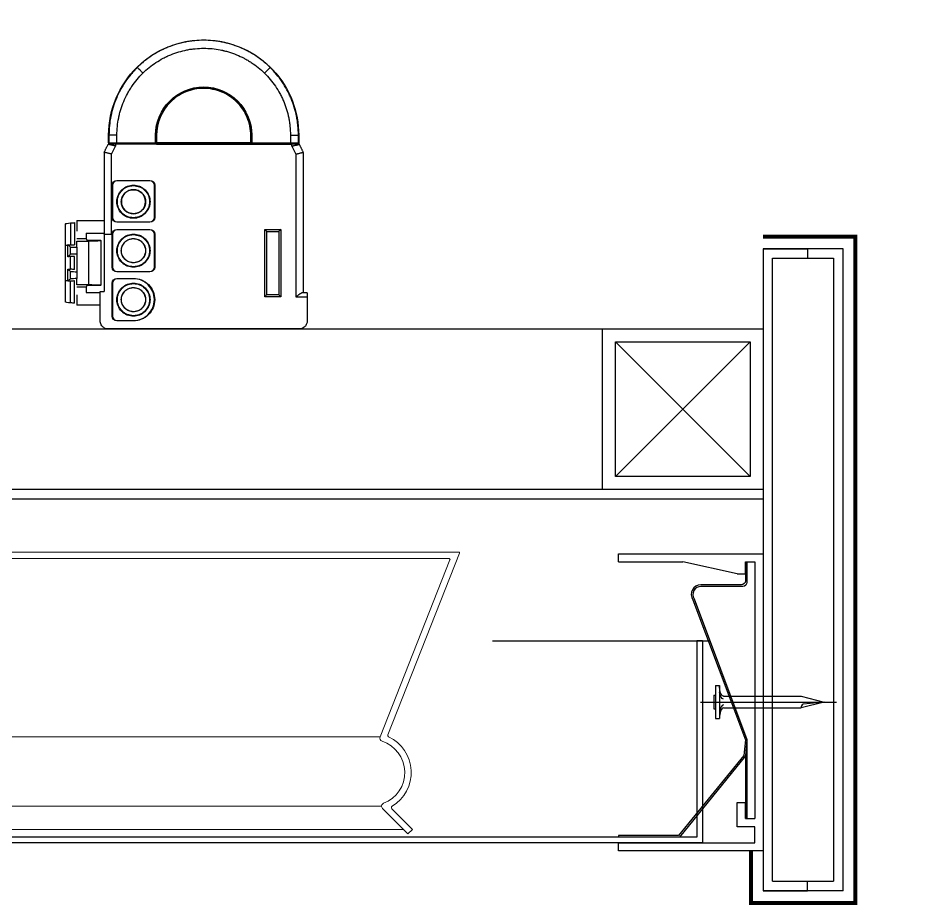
# Model space of a CAD drawing. Header units: millimetres. Extents: x -223175 to 287756, y -120611 to 352956.
# Drawn here: x 258755.8 to 258868.3, y 86195.9 to 86306.4 of the extents above; entities that cross this region are included whole.
import ezdxf

# ---------------------------------------------------------------- set-up
doc = ezdxf.new("R2010")
doc.units = ezdxf.units.MM
doc.header["$LTSCALE"] = 50
for name, pattern in [('CEN', [62, 60, -1, 0, -1]), ('DASHED2', [0.375, 0.25, -0.125]), ('HIDDEN', [2, 1, -1])]:
    doc.linetypes.add(name, pattern=pattern)
for name, color, linetype in [('CEIL', 30, 'Continuous'), ('CEN', 1, 'CEN'), ('DETAIL', 7, 'Continuous'), ('DIM', 7, 'Continuous'), ('I-DIM', 255, 'Continuous'), ('LITE_SYMBOL', 244, 'Continuous'), ('SCREW', 8, 'Continuous'), ('몰딩', 1, 'Continuous')]:
    doc.layers.add(name, color=color, linetype=linetype)

# ---------------------------------------------------------------- blocks, each defined once
blk = doc.blocks.new('Screw3')
at = {"layer": 'CEN'}
blk.add_line((615.34, 187.5), (615.34, 153.6), dxfattribs=at)
at = {"layer": 'SCREW'}
for p, q in [((611.23, 183.69), (611.23, 182.72)), ((611.23, 183.69), (619.45, 183.69)), ((611.23, 182.72), (619.45, 182.72)), ((613.65, 184.17), (613.65, 183.69)), ((613.65, 184.17), (617.04, 184.17)), ((616.23, 183.69), (619.45, 183.69)), ((616.23, 182.72), (619.45, 182.72)), ((617.04, 184.17), (617.04, 183.69)), ((619.45, 183.69), (619.45, 182.72)), ((619.45, 183.69), (619.45, 182.72))]:
    blk.add_line(p, q, dxfattribs=at)
at = {"layer": 'SCREW', "color": 5}
for p, q in [((613.89, 181.76), (613.89, 162.41)), ((616.79, 181.76), (616.79, 162.41)), ((613.89, 162.41), (615.34, 156.61)), ((615.34, 156.61), (616.79, 162.41))]:
    blk.add_line(p, q, dxfattribs=at)
blk.add_lwpolyline([(615.34, 156.61), (615.86, 161.89, -0.255479), (616.79, 162.41, -0.15073)], format="xyb", dxfattribs=at)
for centre, major_axis, ratio, start_param, end_param in [((611.29, 181.75), (-2.6, 0.01), 0.375814, 3.166741, 4.737538), ((612.23, 181.76), (-2.42, 0.09), 0.428989, 3.232453, 4.416556)]:
    blk.add_ellipse(centre, major_axis=major_axis, ratio=ratio, start_param=start_param, end_param=end_param, dxfattribs=at)
at = {"layer": 'SCREW', "color": 5, "extrusion": (0, 0, -1)}
for centre, major_axis, ratio, start_param, end_param in [((618.46, 181.76), (2.42, 0.09), 0.428989, 3.232453, 4.416556), ((619.39, 181.75), (2.6, 0.01), 0.375814, 3.166741, 4.737538)]:
    blk.add_ellipse(centre, major_axis=major_axis, ratio=ratio, start_param=start_param, end_param=end_param, dxfattribs=at)
blk = doc.blocks.new('20x20')
at = {"layer": 'DETAIL', "color": 1}
for p, q in [((8.4, 8.4), (-8.4, -8.4)), ((-8.4, 8.4), (8.4, -8.4))]:
    blk.add_line(p, q, dxfattribs=at)
at = {"layer": 'DETAIL', "color": 4}
blk.add_lwpolyline([(10, -10), (-10, -10), (-10, 10), (10, 10)], close=True, dxfattribs=at)
at = {"layer": 'DETAIL', "color": 5}
blk.add_lwpolyline([(8.4, -8.4), (-8.4, -8.4), (-8.4, 8.4), (8.4, 8.4)], close=True, dxfattribs=at)
blk = doc.blocks.new('FL-12E')
for p, q in [((-8.3, 32.61), (-8.27, 32.58)), ((-7.57, 31.87), (-8.27, 32.58)), ((-11.84, 24.16), (-11.84, 23.19)), ((-11.8, 23.17), (-11.8, 24.16)), ((-10.81, 24.16), (-10.81, 23.19)), ((-5.99, 24.16), (-5.97, 24.16)), ((-5.99, 24.16), (-5.99, 23.19)), ((-5.97, 24.16), (-5.97, 23.17)), ((-5.9, 23), (-5.9, 24.1)), ((-5.87, 23), (-5.87, 24.1)), ((5.87, 24.1), (5.87, 23)), ((5.9, 24.1), (5.9, 23)), ((5.97, 23.17), (5.97, 24.16)), ((5.99, 23.19), (5.99, 24.16)), ((10.81, 24.16), (11.8, 24.16)), ((10.81, 23.19), (10.81, 24.16)), ((11.84, 24.16), (11.8, 24.16)), ((11.8, 24.16), (11.8, 23.17)), ((11.84, 23.19), (11.84, 24.16)), ((-11.9, 23), (-11.9, 23)), ((-11.81, 23.16), (-11.84, 23.19)), ((-11.84, 23.19), (-11.84, 23)), ((-11.8, 23.17), (-11.81, 23.16)), ((-11.81, 23.16), (-10.75, 23.16)), ((-5.99, 23.19), (-10.81, 23.19)), ((-10.75, 23.16), (-9.75, 23.16)), ((-9.75, 23.16), (-6.97, 23.16)), ((6.97, 23.16), (-6.97, 23.16)), ((-5.99, 23.19), (-5.97, 23.17)), ((-5.97, 23.17), (5.97, 23.17)), ((5.87, 23), (-5.87, 23)), ((5.87, 23), (11, 23)), ((5.97, 23.17), (5.99, 23.19)), ((10.81, 23.19), (5.99, 23.19)), ((6.97, 23.16), (9.75, 23.16)), ((9.75, 23.16), (10.75, 23.16)), ((10.75, 23.16), (11.81, 23.16)), ((11.81, 23.16), (11.8, 23.17)), ((11.84, 23.19), (11.81, 23.16)), ((11.84, 23.19), (11.84, 23)), ((11.9, 23), (11.9, 23))]:
    blk.add_line(p, q)
blk.add_circle((8.75, 15.85), 1.5)
for radius, start, end in [(11.84, 45.5089, 134.492), (5.99, 0, 180), (5.97, 0, 180)]:
    blk.add_arc((0, 24.16), radius, start, end)
for centre, major_axis, start_param, end_param in [((-10.81, 23.17), (0.995, 0), 1.570796, 3.124139), ((10.81, 23.17), (-0.995, 0), 3.159046, 4.712389)]:
    blk.add_ellipse(centre, major_axis=major_axis, ratio=0.017455, start_param=start_param, end_param=end_param)
for points, knots in [([(-8.27, 32.58), (-8, 32.85), (-7.42, 33.36), (-6.8, 33.81), (-6.4, 34.07), (-6.32, 34.13), (-6.16, 34.23), (-5.91, 34.38), (-5.66, 34.52), (-5.16, 34.78), (-4.81, 34.94), (-4.11, 35.23), (-3.75, 35.35), (-3.2, 35.52), (-3.02, 35.57), (-2.79, 35.63), (-2.74, 35.64), (-2.65, 35.66), (-2.51, 35.69), (-2.37, 35.72), (-1.9, 35.81), (-1.52, 35.87), (-0.76, 35.94), (-0.39, 35.96), (0.38, 35.96), (0.76, 35.94), (1.19, 35.9), (1.24, 35.9), (1.33, 35.89), (1.47, 35.87), (1.81, 35.82), (2.09, 35.78), (2.65, 35.67), (3.02, 35.58), (3.74, 35.36), (4.1, 35.23), (4.63, 35.02), (4.81, 34.94), (5.03, 34.84), (5.07, 34.82), (5.16, 34.78), (5.29, 34.71), (5.41, 34.65), (5.84, 34.42), (6.49, 34.03), (7.11, 33.59), (7.48, 33.29), (7.56, 33.22), (7.7, 33.1), (7.78, 33.04), (7.99, 32.84), (8.13, 32.71), (8.27, 32.58)], [0, 0, 0, 0, 0.0625, 0.125, 0.125, 0.140625, 0.140625, 0.15625, 0.1875, 0.1875, 0.25, 0.25, 0.3125, 0.3125, 0.34375, 0.34375, 0.351563, 0.351563, 0.359375, 0.375, 0.375, 0.4375, 0.4375, 0.5, 0.5, 0.5625, 0.5625, 0.570313, 0.570313, 0.578125, 0.59375, 0.625, 0.625, 0.6875, 0.6875, 0.75, 0.75, 0.78125, 0.78125, 0.789063, 0.789063, 0.796875, 0.8125, 0.8125, 0.875, 0.9375, 0.9375, 0.953125, 0.953125, 0.96875, 0.96875, 1, 1, 1, 1]), ([(7.57, 31.87), (7.32, 32.12), (7.06, 32.35), (6.52, 32.79), (6.24, 32.99), (5.66, 33.37), (5.36, 33.55), (4.97, 33.76), (4.85, 33.82), (4.73, 33.88), (4.65, 33.91), (4.61, 33.93), (4.41, 34.03), (4.25, 34.1), (3.77, 34.3), (3.44, 34.41), (2.77, 34.61), (2.43, 34.69), (1.92, 34.8), (1.75, 34.83), (1.49, 34.86), (1.36, 34.88), (1.23, 34.9), (1.14, 34.91), (1.1, 34.91), (0.7, 34.95), (0.35, 34.97), (-0.35, 34.97), (-0.69, 34.95), (-1.39, 34.88), (-1.73, 34.83), (-2.16, 34.75), (-2.29, 34.72), (-2.42, 34.69), (-2.5, 34.67), (-2.55, 34.66), (-2.76, 34.61), (-2.93, 34.56), (-3.43, 34.41), (-3.76, 34.3), (-4.41, 34.03), (-4.72, 33.89), (-5.18, 33.64), (-5.34, 33.56), (-5.56, 33.42), (-5.64, 33.38), (-5.79, 33.29), (-5.86, 33.24), (-6.23, 33), (-6.51, 32.79), (-7.06, 32.35), (-7.32, 32.12), (-7.57, 31.87)], [0, 0, 0, 0, 0.0625, 0.0625, 0.125, 0.125, 0.1875, 0.1875, 0.203125, 0.210938, 0.210938, 0.21875, 0.21875, 0.25, 0.25, 0.3125, 0.3125, 0.375, 0.375, 0.40625, 0.40625, 0.421875, 0.429688, 0.429688, 0.4375, 0.4375, 0.5, 0.5, 0.5625, 0.5625, 0.625, 0.625, 0.640625, 0.648438, 0.648438, 0.65625, 0.65625, 0.6875, 0.6875, 0.75, 0.75, 0.8125, 0.8125, 0.84375, 0.84375, 0.859375, 0.859375, 0.875, 0.875, 0.9375, 0.9375, 1, 1, 1, 1]), ([(-8.3, 32.61), (-8.41, 32.5), (-8.52, 32.39), (-9.68, 31.15), (-10.52, 29.81), (-11.58, 27.02), (-11.84, 25.59), (-11.84, 24.16)], [0, 0, 0, 0, 0.049333, 0.049333, 0.543753, 0.543753, 1, 1, 1, 1]), ([(-11.8, 24.16), (-11.8, 24.55), (-11.78, 24.95), (-11.73, 25.43), (-11.72, 25.53), (-11.7, 25.73), (-11.66, 26.02), (-11.61, 26.31), (-11.49, 26.88), (-11.39, 27.26), (-11.17, 28), (-11.03, 28.37), (-10.81, 28.91), (-10.73, 29.08), (-10.6, 29.35), (-10.56, 29.44), (-10.47, 29.61), (-10.42, 29.7), (-10.19, 30.13), (-9.98, 30.46), (-9.55, 31.11), (-9.32, 31.42), (-8.82, 32.01), (-8.55, 32.3), (-8.27, 32.58)], [0, 0, 0, 0, 0.125, 0.125, 0.15625, 0.15625, 0.1875, 0.25, 0.25, 0.375, 0.375, 0.5, 0.5, 0.5625, 0.5625, 0.59375, 0.59375, 0.625, 0.625, 0.75, 0.75, 0.875, 0.875, 1, 1, 1, 1]), ([(-7.57, 31.87), (-7.83, 31.62), (-8.07, 31.35), (-8.53, 30.8), (-8.74, 30.52), (-9.14, 29.93), (-9.33, 29.63), (-9.54, 29.23), (-9.58, 29.15), (-9.67, 28.99), (-9.71, 28.91), (-9.82, 28.67), (-9.9, 28.51), (-10.1, 28.01), (-10.23, 27.68), (-10.43, 27), (-10.52, 26.65), (-10.63, 26.13), (-10.66, 25.95), (-10.7, 25.68), (-10.71, 25.6), (-10.73, 25.42), (-10.74, 25.33), (-10.79, 24.88), (-10.81, 24.52), (-10.81, 24.16)], [0, 0, 0, 0, 0.125, 0.125, 0.25, 0.25, 0.375, 0.375, 0.40625, 0.40625, 0.4375, 0.4375, 0.5, 0.5, 0.625, 0.625, 0.75, 0.75, 0.8125, 0.8125, 0.84375, 0.84375, 0.875, 0.875, 1, 1, 1, 1]), ([(7.57, 31.87), (7.66, 31.96), (7.75, 32.05), (7.92, 32.22), (8, 32.3), (8.13, 32.43), (8.18, 32.48), (8.25, 32.56), (8.27, 32.58), (8.27, 32.58)], [0, 0, 0, 0, 0.25, 0.25, 0.5, 0.5, 0.75, 0.75, 1, 1, 1, 1]), ([(10.81, 24.16), (10.81, 24.52), (10.77, 25.23), (10.66, 25.94), (10.57, 26.38), (10.55, 26.51), (10.52, 26.64), (10.49, 26.73), (10.48, 26.77), (10.43, 26.99), (10.38, 27.16), (10.22, 27.68), (9.98, 28.35), (9.67, 28.99), (9.42, 29.46), (9.33, 29.61), (9.19, 29.84), (9.14, 29.92), (9.05, 30.07), (9, 30.14), (8.75, 30.52), (8.53, 30.8), (8.07, 31.35), (7.83, 31.62), (7.57, 31.87)], [0, 0, 0, 0, 0.125, 0.25, 0.25, 0.28125, 0.296875, 0.296875, 0.3125, 0.3125, 0.375, 0.375, 0.5, 0.625, 0.625, 0.6875, 0.6875, 0.71875, 0.71875, 0.75, 0.75, 0.875, 0.875, 1, 1, 1, 1]), ([(8.27, 32.58), (8.28, 32.57), (8.28, 32.57), (8.29, 32.56), (8.3, 32.55), (8.33, 32.52), (8.39, 32.46), (8.51, 32.33), (8.75, 32.09), (8.94, 31.86), (9.32, 31.41), (9.55, 31.1), (9.83, 30.69), (9.88, 30.61), (9.99, 30.45), (10.14, 30.2), (10.29, 29.94), (10.56, 29.43), (10.9, 28.73), (11.16, 28), (11.34, 27.44), (11.39, 27.25), (11.45, 27.02), (11.46, 26.97), (11.48, 26.87), (11.52, 26.73), (11.55, 26.59), (11.65, 26.11), (11.76, 25.33), (11.8, 24.55), (11.8, 24.16)], [0, 0, 0, 0, 0.001953, 0.001953, 0.003906, 0.007812, 0.015625, 0.03125, 0.0625, 0.125, 0.125, 0.25, 0.25, 0.28125, 0.28125, 0.3125, 0.375, 0.375, 0.5, 0.625, 0.625, 0.6875, 0.6875, 0.703125, 0.703125, 0.71875, 0.75, 0.75, 0.875, 1, 1, 1, 1]), ([(11.84, 24.16), (11.84, 27.32), (10.55, 30.39), (8.3, 32.61), (8.3, 32.61), (8.3, 32.61)], [0, 0, 0, 0, 0.999997, 0.999997, 1, 1, 1, 1]), ([(-5.9, 24.1), (-5.9, 24.5), (-5.86, 24.91), (-5.69, 25.71), (-5.57, 26.1), (-5.07, 27.22), (-4.58, 27.9), (-3.51, 28.88), (-2.98, 29.23), (-1.7, 29.8), (-0.91, 29.98), (0.65, 30.02), (1.44, 29.87), (2.9, 29.3), (3.57, 28.86), (4.7, 27.76), (5.14, 27.1), (5.74, 25.66), (5.9, 24.89), (5.9, 24.1)], [0, 0, 0, 0, 0.065695, 0.065695, 0.13139, 0.13139, 0.264579, 0.264579, 0.366185, 0.366185, 0.493194, 0.493194, 0.620203, 0.620203, 0.747212, 0.747212, 0.87422, 0.87422, 1, 1, 1, 1]), ([(-5.87, 24.1), (-5.87, 24.1), (-5.87, 24.1), (-5.87, 24.87), (-5.71, 25.63), (-5.12, 27.06), (-4.69, 27.71), (-3.61, 28.79), (-2.95, 29.22), (-1.54, 29.81), (-0.77, 29.96), (0.76, 29.97), (1.53, 29.81), (2.95, 29.23), (3.6, 28.8), (5.24, 27.16), (5.87, 25.66), (5.87, 24.1)], [0, 0, 0, 0, 0.000002, 0.000002, 0.125002, 0.125002, 0.250002, 0.250002, 0.375001, 0.375001, 0.500001, 0.500001, 0.625001, 0.625001, 0.750001, 0.750001, 1, 1, 1, 1]), ([(-10.81, 24.16), (-11.07, 24.16), (-11.32, 24.16), (-11.69, 24.16), (-11.8, 24.16), (-11.8, 24.16)], [0, 0, 0, 0, 0.5, 0.5, 1, 1, 1, 1]), ([(-11.9, 23), (-11.9, 23), (-11.89, 23), (-11.88, 23), (-11.88, 23), (-11.88, 23), (-11.86, 23), (-11.84, 23), (-11.8, 23), (-11.79, 23), (-11.77, 23), (-11.76, 23), (-11.75, 23), (-11.74, 23), (-11.7, 23), (-11.66, 23), (-11.61, 23), (-11.6, 23), (-11.58, 23), (-11.56, 23), (-11.53, 23), (-11.51, 23), (-11.44, 23), (-11.39, 23), (-11.31, 23), (-11.28, 23), (-11.22, 23), (-11.2, 23), (-11.11, 23), (-11.06, 23), (-11, 23)], [0, 0, 0, 0, 0.0625, 0.09375, 0.09375, 0.125, 0.125, 0.25, 0.25, 0.3125, 0.3125, 0.34375, 0.34375, 0.375, 0.375, 0.5, 0.5, 0.53125, 0.53125, 0.5625, 0.5625, 0.625, 0.625, 0.75, 0.75, 0.8125, 0.8125, 0.875, 0.875, 1, 1, 1, 1]), ([(-11, 22.79), (-11.01, 22.79), (-11.03, 22.79), (-11.06, 22.8), (-11.07, 22.8), (-11.11, 22.81), (-11.15, 22.82), (-11.2, 22.83), (-11.22, 22.84), (-11.24, 22.84), (-11.28, 22.85), (-11.3, 22.86), (-11.38, 22.88), (-11.43, 22.89), (-11.49, 22.9), (-11.5, 22.91), (-11.53, 22.91), (-11.54, 22.91), (-11.57, 22.92), (-11.61, 22.93), (-11.66, 22.94), (-11.69, 22.95), (-11.71, 22.95), (-11.72, 22.96), (-11.76, 22.97), (-11.79, 22.97), (-11.83, 22.98), (-11.84, 22.99), (-11.85, 22.99), (-11.86, 22.99), (-11.86, 22.99), (-11.87, 22.99), (-11.89, 23), (-11.9, 23), (-11.9, 23)], [0, 0, 0, 0, 0.03125, 0.03125, 0.0625, 0.0625, 0.125, 0.15625, 0.15625, 0.1875, 0.1875, 0.25, 0.25, 0.375, 0.375, 0.40625, 0.40625, 0.4375, 0.4375, 0.5, 0.5625, 0.59375, 0.59375, 0.625, 0.625, 0.75, 0.75, 0.8125, 0.8125, 0.84375, 0.84375, 0.875, 0.875, 1, 1, 1, 1]), ([(11, 23), (11.06, 23), (11.11, 23), (11.18, 23), (11.2, 23), (11.23, 23), (11.24, 23), (11.28, 23), (11.33, 23), (11.4, 23), (11.44, 23), (11.46, 23), (11.47, 23), (11.53, 23), (11.58, 23), (11.64, 23), (11.66, 23), (11.7, 23), (11.71, 23), (11.76, 23), (11.79, 23), (11.83, 23), (11.84, 23), (11.86, 23), (11.87, 23), (11.89, 23), (11.89, 23), (11.9, 23)], [0, 0, 0, 0, 0.125, 0.125, 0.15625, 0.15625, 0.1875, 0.1875, 0.25, 0.3125, 0.34375, 0.34375, 0.375, 0.375, 0.5, 0.5, 0.5625, 0.5625, 0.625, 0.625, 0.75, 0.75, 0.8125, 0.8125, 0.875, 0.875, 1, 1, 1, 1]), ([(11, 22.79), (11.01, 22.79), (11.03, 22.79), (11.06, 22.8), (11.07, 22.8), (11.11, 22.81), (11.15, 22.82), (11.19, 22.83), (11.22, 22.84), (11.24, 22.84), (11.28, 22.85), (11.3, 22.86), (11.38, 22.88), (11.43, 22.89), (11.49, 22.9), (11.5, 22.91), (11.53, 22.91), (11.54, 22.91), (11.57, 22.92), (11.61, 22.93), (11.66, 22.94), (11.69, 22.95), (11.71, 22.95), (11.72, 22.96), (11.76, 22.97), (11.79, 22.97), (11.83, 22.98), (11.84, 22.99), (11.85, 22.99), (11.86, 22.99), (11.86, 22.99), (11.87, 22.99), (11.89, 23), (11.89, 23), (11.9, 23)], [0, 0, 0, 0, 0.03125, 0.03125, 0.0625, 0.0625, 0.125, 0.15625, 0.15625, 0.1875, 0.1875, 0.25, 0.25, 0.375, 0.375, 0.40625, 0.40625, 0.4375, 0.4375, 0.5, 0.5625, 0.59375, 0.59375, 0.625, 0.625, 0.75, 0.75, 0.8125, 0.8125, 0.84375, 0.84375, 0.875, 0.875, 1, 1, 1, 1]), ([(-11.5, 21.79), (-11.51, 21.79), (-11.53, 21.79), (-11.56, 21.8), (-11.57, 21.8), (-11.62, 21.81), (-11.65, 21.82), (-11.7, 21.84), (-11.73, 21.84), (-11.79, 21.86), (-11.81, 21.86), (-11.89, 21.88), (-11.95, 21.89), (-12.05, 21.92), (-12.09, 21.93), (-12.15, 21.94), (-12.17, 21.95), (-12.2, 21.95), (-12.21, 21.96), (-12.23, 21.96), (-12.24, 21.96), (-12.28, 21.97), (-12.31, 21.98), (-12.34, 21.98), (-12.34, 21.99), (-12.35, 21.99), (-12.36, 21.99), (-12.37, 21.99), (-12.38, 21.99), (-12.39, 22), (-12.4, 22), (-12.4, 22)], [0, 0, 0, 0, 0.031238, 0.031238, 0.062475, 0.062475, 0.124951, 0.124951, 0.187426, 0.187426, 0.249901, 0.249901, 0.374852, 0.374852, 0.499803, 0.499803, 0.562278, 0.562278, 0.593516, 0.593516, 0.624753, 0.624753, 0.749704, 0.749704, 0.780942, 0.780942, 0.812179, 0.812179, 0.874655, 0.874655, 1, 1, 1, 1]), ([(11.5, 21.79), (11.51, 21.79), (11.53, 21.79), (11.56, 21.8), (11.57, 21.8), (11.62, 21.81), (11.64, 21.82), (11.7, 21.84), (11.73, 21.84), (11.79, 21.86), (11.81, 21.86), (11.89, 21.88), (11.95, 21.89), (12.04, 21.92), (12.09, 21.93), (12.15, 21.94), (12.17, 21.95), (12.2, 21.95), (12.21, 21.96), (12.23, 21.96), (12.24, 21.96), (12.28, 21.97), (12.31, 21.98), (12.34, 21.98), (12.34, 21.99), (12.35, 21.99), (12.36, 21.99), (12.37, 21.99), (12.38, 21.99), (12.39, 22), (12.4, 22), (12.4, 22)], [0, 0, 0, 0, 0.03125, 0.03125, 0.0625, 0.0625, 0.125, 0.125, 0.1875, 0.1875, 0.25, 0.25, 0.375, 0.375, 0.5, 0.5, 0.5625, 0.5625, 0.59375, 0.59375, 0.625, 0.625, 0.75, 0.75, 0.78125, 0.78125, 0.8125, 0.8125, 0.875, 0.875, 1, 1, 1, 1]), ([(8.75, 17.92), (8.48, 17.92), (8.24, 17.87), (7.86, 17.72), (7.73, 17.65), (7.5, 17.5), (7.39, 17.41), (7.09, 17.11), (6.93, 16.86), (6.73, 16.36), (6.68, 16.11), (6.68, 15.72), (6.7, 15.59), (6.75, 15.34), (6.78, 15.22), (6.88, 14.96), (6.95, 14.83), (7.1, 14.6), (7.19, 14.49), (7.49, 14.19), (7.74, 14.03), (8.24, 13.83), (8.48, 13.78), (8.75, 13.78)], [0, 0, 0, 0, 0.125, 0.125, 0.1875, 0.1875, 0.25, 0.25, 0.375, 0.375, 0.5, 0.5, 0.5625, 0.5625, 0.625, 0.625, 0.6875, 0.6875, 0.75, 0.75, 0.875, 0.875, 1, 1, 1, 1]), ([(8.75, 17.85), (8.49, 17.82), (7.96, 17.77), (7.3, 17.29), (6.84, 16.64), (6.7, 15.85), (6.84, 15.06), (7.23, 14.51), (7.63, 14.17), (7.98, 13.98), (8.35, 13.87), (8.62, 13.86), (8.75, 13.85)], [0, 0, 0, 0, 0.12487, 0.249697, 0.374588, 0.49939, 0.624281, 0.749083, 0.813105, 0.874563, 0.93601, 1, 1, 1, 1]), ([(8.75, 17.36), (8.55, 17.36), (8.38, 17.32), (8.01, 17.18), (7.83, 17.06), (7.54, 16.77), (7.42, 16.59), (7.28, 16.22), (7.24, 16.04), (7.24, 15.66), (7.28, 15.48), (7.42, 15.11), (7.54, 14.93), (7.83, 14.64), (8.01, 14.52), (8.38, 14.38), (8.55, 14.34), (8.75, 14.34)], [0, 0, 0, 0, 0.125, 0.125, 0.25, 0.25, 0.375, 0.375, 0.5, 0.5, 0.625, 0.625, 0.75, 0.75, 0.875, 0.875, 1, 1, 1, 1]), ([(8.75, 17.35), (8.55, 17.33), (8.16, 17.29), (7.66, 16.93), (7.32, 16.44), (7.22, 15.85), (7.32, 15.26), (7.63, 14.82), (7.99, 14.53), (8.36, 14.38), (8.62, 14.36), (8.75, 14.35)], [0, 0, 0, 0, 0.124918, 0.249777, 0.374722, 0.499549, 0.624495, 0.749321, 0.833923, 0.91545, 1, 1, 1, 1]), ([(8.75, 13.78), (9.02, 13.78), (9.26, 13.83), (9.64, 13.98), (9.77, 14.05), (10, 14.2), (10.11, 14.29), (10.41, 14.59), (10.57, 14.84), (10.77, 15.34), (10.82, 15.59), (10.81, 15.98), (10.8, 16.11), (10.75, 16.36), (10.72, 16.48), (10.62, 16.74), (10.55, 16.87), (10.4, 17.1), (10.31, 17.21), (10.01, 17.51), (9.76, 17.67), (9.26, 17.87), (9.02, 17.92), (8.75, 17.92)], [0, 0, 0, 0, 0.125, 0.125, 0.1875, 0.1875, 0.25, 0.25, 0.375, 0.375, 0.5, 0.5, 0.5625, 0.5625, 0.625, 0.625, 0.6875, 0.6875, 0.75, 0.75, 0.875, 0.875, 1, 1, 1, 1]), ([(8.75, 13.85), (9.01, 13.88), (9.54, 13.93), (10.2, 14.41), (10.66, 15.06), (10.8, 15.85), (10.66, 16.64), (10.27, 17.19), (9.87, 17.53), (9.52, 17.72), (9.15, 17.83), (8.88, 17.84), (8.75, 17.85)], [0, 0, 0, 0, 0.12487, 0.249697, 0.374588, 0.49939, 0.624281, 0.749083, 0.813105, 0.874563, 0.93601, 1, 1, 1, 1]), ([(8.75, 14.34), (8.95, 14.34), (9.12, 14.38), (9.49, 14.52), (9.67, 14.64), (9.96, 14.93), (10.08, 15.11), (10.22, 15.48), (10.26, 15.66), (10.26, 16.04), (10.22, 16.22), (10.08, 16.59), (9.96, 16.77), (9.67, 17.06), (9.49, 17.18), (9.12, 17.32), (8.95, 17.36), (8.75, 17.36)], [0, 0, 0, 0, 0.125, 0.125, 0.25, 0.25, 0.375, 0.375, 0.5, 0.5, 0.625, 0.625, 0.75, 0.75, 0.875, 0.875, 1, 1, 1, 1]), ([(8.75, 14.35), (8.95, 14.37), (9.34, 14.41), (9.84, 14.77), (10.18, 15.26), (10.28, 15.85), (10.18, 16.44), (9.87, 16.88), (9.51, 17.17), (9.14, 17.32), (8.88, 17.34), (8.75, 17.35)], [0, 0, 0, 0, 0.124918, 0.249777, 0.374722, 0.499549, 0.624495, 0.749321, 0.833923, 0.91545, 1, 1, 1, 1]), ([(8.75, 11.82), (8.48, 11.82), (8.24, 11.77), (7.86, 11.62), (7.73, 11.55), (7.5, 11.4), (7.39, 11.31), (7.09, 11.01), (6.93, 10.76), (6.73, 10.26), (6.68, 10.01), (6.68, 9.62), (6.7, 9.49), (6.75, 9.24), (6.78, 9.12), (6.88, 8.86), (6.95, 8.73), (7.1, 8.5), (7.19, 8.39), (7.49, 8.09), (7.74, 7.93), (8.24, 7.73), (8.48, 7.68), (8.75, 7.68)], [0, 0, 0, 0, 0.125, 0.125, 0.1875, 0.1875, 0.25, 0.25, 0.375, 0.375, 0.5, 0.5, 0.5625, 0.5625, 0.625, 0.625, 0.6875, 0.6875, 0.75, 0.75, 0.875, 0.875, 1, 1, 1, 1]), ([(8.75, 11.75), (8.49, 11.72), (7.96, 11.67), (7.3, 11.19), (6.84, 10.54), (6.7, 9.75), (6.84, 8.96), (7.23, 8.41), (7.63, 8.07), (7.98, 7.88), (8.35, 7.77), (8.62, 7.76), (8.75, 7.75)], [0, 0, 0, 0, 0.12487, 0.249697, 0.374588, 0.49939, 0.624281, 0.749083, 0.813105, 0.874563, 0.93601, 1, 1, 1, 1]), ([(8.75, 11.26), (8.55, 11.26), (8.38, 11.22), (8.01, 11.08), (7.83, 10.96), (7.54, 10.67), (7.42, 10.49), (7.28, 10.12), (7.24, 9.94), (7.24, 9.56), (7.28, 9.38), (7.42, 9.01), (7.54, 8.83), (7.83, 8.54), (8.01, 8.42), (8.38, 8.28), (8.55, 8.24), (8.75, 8.24)], [0, 0, 0, 0, 0.125, 0.125, 0.25, 0.25, 0.375, 0.375, 0.5, 0.5, 0.625, 0.625, 0.75, 0.75, 0.875, 0.875, 1, 1, 1, 1]), ([(8.75, 11.25), (8.55, 11.23), (8.16, 11.19), (7.66, 10.83), (7.32, 10.34), (7.22, 9.75), (7.32, 9.16), (7.63, 8.72), (7.99, 8.43), (8.36, 8.28), (8.62, 8.26), (8.75, 8.25)], [0, 0, 0, 0, 0.124918, 0.249777, 0.374722, 0.499549, 0.624495, 0.749321, 0.833923, 0.91545, 1, 1, 1, 1]), ([(8.75, 7.68), (9.02, 7.68), (9.26, 7.73), (9.64, 7.88), (9.77, 7.95), (10, 8.1), (10.11, 8.19), (10.41, 8.49), (10.57, 8.74), (10.77, 9.24), (10.82, 9.49), (10.81, 9.88), (10.8, 10.01), (10.75, 10.26), (10.72, 10.38), (10.62, 10.64), (10.55, 10.77), (10.4, 11), (10.31, 11.11), (10.01, 11.41), (9.76, 11.57), (9.26, 11.77), (9.02, 11.82), (8.75, 11.82)], [0, 0, 0, 0, 0.125, 0.125, 0.1875, 0.1875, 0.25, 0.25, 0.375, 0.375, 0.5, 0.5, 0.5625, 0.5625, 0.625, 0.625, 0.6875, 0.6875, 0.75, 0.75, 0.875, 0.875, 1, 1, 1, 1]), ([(8.75, 7.75), (9.01, 7.78), (9.54, 7.83), (10.2, 8.31), (10.66, 8.96), (10.8, 9.75), (10.66, 10.54), (10.27, 11.09), (9.87, 11.43), (9.52, 11.62), (9.15, 11.73), (8.88, 11.74), (8.75, 11.75)], [0, 0, 0, 0, 0.12487, 0.249697, 0.374588, 0.49939, 0.624281, 0.749083, 0.813105, 0.874563, 0.93601, 1, 1, 1, 1]), ([(8.75, 8.24), (8.95, 8.24), (9.12, 8.28), (9.49, 8.42), (9.67, 8.54), (9.96, 8.83), (10.08, 9.01), (10.22, 9.38), (10.26, 9.56), (10.26, 9.94), (10.22, 10.12), (10.08, 10.49), (9.96, 10.67), (9.67, 10.96), (9.49, 11.08), (9.12, 11.22), (8.95, 11.26), (8.75, 11.26)], [0, 0, 0, 0, 0.125, 0.125, 0.25, 0.25, 0.375, 0.375, 0.5, 0.5, 0.625, 0.625, 0.75, 0.75, 0.875, 0.875, 1, 1, 1, 1]), ([(8.75, 8.25), (8.95, 8.27), (9.34, 8.31), (9.84, 8.67), (10.18, 9.16), (10.28, 9.75), (10.18, 10.34), (9.87, 10.78), (9.51, 11.07), (9.14, 11.22), (8.88, 11.24), (8.75, 11.25)], [0, 0, 0, 0, 0.124918, 0.249777, 0.374722, 0.499549, 0.624495, 0.749321, 0.833923, 0.91545, 1, 1, 1, 1]), ([(12.38, 11.82), (12.38, 11.82), (12.37, 11.82), (12.37, 11.82), (12.37, 11.82), (12.35, 11.82), (12.33, 11.82), (12.3, 11.82), (12.28, 11.81), (12.26, 11.81), (12.26, 11.81), (12.21, 11.81), (12.18, 11.81), (12.12, 11.81), (12.09, 11.81), (12.06, 11.81), (12.05, 11.81), (12.02, 11.8), (12.01, 11.8), (11.95, 11.8), (11.9, 11.8), (11.82, 11.8), (11.79, 11.8), (11.73, 11.8), (11.7, 11.8), (11.62, 11.8), (11.56, 11.8), (11.5, 11.8)], [0, 0, 0, 0, 0.01813, 0.01813, 0.054495, 0.054495, 0.127226, 0.199958, 0.236323, 0.236323, 0.272689, 0.272689, 0.418151, 0.418151, 0.490882, 0.490882, 0.527248, 0.527248, 0.563613, 0.563613, 0.709075, 0.709075, 0.781807, 0.781807, 0.854538, 0.854538, 1, 1, 1, 1]), ([(16.6, 10.49), (16.49, 10.48), (16.25, 10.48), (16.14, 10.47), (16.08, 10.46)], [0, 0, 0, 0, 0.499996, 1, 1, 1, 1]), ([(16.91, 10.5), (16.86, 10.5), (16.77, 10.49), (16.66, 10.49), (16.6, 10.49)], [0, 0, 0, 0, 0.500002, 1, 1, 1, 1]), ([(16.08, 9.04), (16.14, 9.03), (16.25, 9.02), (16.49, 9.02), (16.6, 9.01)], [0, 0, 0, 0, 0.500004, 1, 1, 1, 1]), ([(16.6, 9.01), (16.66, 9.01), (16.77, 9.01), (16.86, 9), (16.91, 9)], [0, 0, 0, 0, 0.499998, 1, 1, 1, 1]), ([(16.91, 7.45), (16.86, 7.45), (16.77, 7.44), (16.66, 7.44), (16.6, 7.44)], [0, 0, 0, 0, 0.500002, 1, 1, 1, 1]), ([(8.75, 6.3), (8.05, 6.3), (7.37, 6.01), (6.39, 5.03), (6.1, 4.34), (6.1, 2.96), (6.39, 2.27), (7.37, 1.29), (8.05, 1), (8.75, 1)], [0, 0, 0, 0, 0.25, 0.25, 0.5, 0.5, 0.75, 0.75, 1, 1, 1, 1]), ([(8.75, 1.04), (8.06, 1.04), (7.39, 1.32), (6.42, 2.29), (6.14, 2.97), (6.14, 4.33), (6.42, 5.01), (7.39, 5.98), (8.06, 6.26), (8.75, 6.26)], [0, 0, 0, 0, 0.25, 0.25, 0.5, 0.5, 0.75, 0.75, 1, 1, 1, 1]), ([(8.75, 5.72), (8.48, 5.72), (8.24, 5.67), (7.86, 5.52), (7.73, 5.45), (7.5, 5.3), (7.39, 5.21), (7.09, 4.91), (6.93, 4.66), (6.73, 4.16), (6.68, 3.91), (6.68, 3.52), (6.7, 3.39), (6.75, 3.14), (6.78, 3.02), (6.88, 2.76), (6.95, 2.63), (7.1, 2.4), (7.19, 2.29), (7.49, 1.99), (7.74, 1.83), (8.24, 1.63), (8.48, 1.58), (8.75, 1.58)], [0, 0, 0, 0, 0.125, 0.125, 0.1875, 0.1875, 0.25, 0.25, 0.375, 0.375, 0.5, 0.5, 0.5625, 0.5625, 0.625, 0.625, 0.6875, 0.6875, 0.75, 0.75, 0.875, 0.875, 1, 1, 1, 1]), ([(8.75, 5.65), (8.49, 5.62), (7.96, 5.57), (7.3, 5.09), (6.84, 4.44), (6.7, 3.65), (6.84, 2.86), (7.23, 2.31), (7.63, 1.97), (7.98, 1.78), (8.35, 1.67), (8.62, 1.66), (8.75, 1.65)], [0, 0, 0, 0, 0.12487, 0.249697, 0.374588, 0.49939, 0.624281, 0.749083, 0.813105, 0.874563, 0.93601, 1, 1, 1, 1]), ([(8.75, 1.58), (9.02, 1.58), (9.26, 1.63), (9.64, 1.78), (9.77, 1.85), (10, 2), (10.11, 2.09), (10.41, 2.39), (10.57, 2.64), (10.77, 3.14), (10.82, 3.39), (10.81, 3.78), (10.8, 3.91), (10.75, 4.16), (10.72, 4.28), (10.62, 4.54), (10.55, 4.67), (10.4, 4.9), (10.31, 5.01), (10.01, 5.31), (9.76, 5.47), (9.26, 5.67), (9.02, 5.72), (8.75, 5.72)], [0, 0, 0, 0, 0.125, 0.125, 0.1875, 0.1875, 0.25, 0.25, 0.375, 0.375, 0.5, 0.5, 0.5625, 0.5625, 0.625, 0.625, 0.6875, 0.6875, 0.75, 0.75, 0.875, 0.875, 1, 1, 1, 1]), ([(8.75, 1.65), (9.01, 1.68), (9.54, 1.73), (10.2, 2.21), (10.66, 2.86), (10.8, 3.65), (10.66, 4.44), (10.27, 4.99), (9.87, 5.33), (9.52, 5.52), (9.15, 5.63), (8.88, 5.64), (8.75, 5.65)], [0, 0, 0, 0, 0.12487, 0.249697, 0.374588, 0.49939, 0.624281, 0.749083, 0.813105, 0.874563, 0.93601, 1, 1, 1, 1]), ([(16.08, 5.99), (16.14, 5.98), (16.25, 5.97), (16.49, 5.97), (16.6, 5.96)], [0, 0, 0, 0, 0.500004, 1, 1, 1, 1]), ([(16.6, 5.96), (16.66, 5.96), (16.77, 5.96), (16.86, 5.95), (16.91, 5.95)], [0, 0, 0, 0, 0.499998, 1, 1, 1, 1]), ([(-12.9, 4.5), (-12.9, 4.5), (-12.9, 4.5), (-12.9, 4.49), (-12.9, 4.48), (-12.9, 4.47), (-12.9, 4.47), (-12.9, 4.45), (-12.9, 4.43), (-12.9, 4.41), (-12.9, 4.4), (-12.9, 4.38), (-12.9, 4.37), (-12.9, 4.33), (-12.9, 4.31), (-12.9, 4.26), (-12.9, 4.25), (-12.9, 4.22), (-12.9, 4.19), (-12.9, 4.16), (-12.9, 4.13), (-12.9, 4.11), (-12.9, 4.07), (-12.9, 4.03), (-12.9, 4)], [0, 0, 0, 0, 0.125, 0.125, 0.1875, 0.1875, 0.25, 0.25, 0.375, 0.375, 0.4375, 0.4375, 0.5, 0.5, 0.625, 0.625, 0.6875, 0.6875, 0.75, 0.8125, 0.8125, 0.875, 0.875, 1, 1, 1, 1]), ([(-12.31, 4.5), (-12.28, 4.5), (-12.26, 4.49), (-12.23, 4.48), (-12.22, 4.48), (-12.21, 4.47), (-12.2, 4.47), (-12.18, 4.46), (-12.16, 4.45), (-12.12, 4.43), (-12.08, 4.41), (-12.03, 4.38), (-12.02, 4.37), (-11.98, 4.35), (-11.96, 4.33), (-11.91, 4.3), (-11.87, 4.27), (-11.82, 4.24), (-11.8, 4.22), (-11.76, 4.2), (-11.75, 4.18), (-11.69, 4.14), (-11.65, 4.11), (-11.59, 4.07), (-11.57, 4.05), (-11.54, 4.03), (-11.52, 4.01), (-11.51, 4.01), (-11.5, 4)], [0, 0, 0, 0, 0.125, 0.125, 0.15625, 0.15625, 0.1875, 0.1875, 0.25, 0.25, 0.375, 0.375, 0.4375, 0.4375, 0.5, 0.5, 0.625, 0.625, 0.6875, 0.6875, 0.75, 0.75, 0.875, 0.875, 0.9375, 0.96875, 0.96875, 1, 1, 1, 1]), ([(8.75, 5.16), (8.55, 5.16), (8.38, 5.12), (8.01, 4.98), (7.83, 4.86), (7.54, 4.57), (7.42, 4.39), (7.28, 4.02), (7.24, 3.84), (7.24, 3.46), (7.28, 3.28), (7.42, 2.91), (7.54, 2.73), (7.83, 2.44), (8.01, 2.32), (8.38, 2.18), (8.55, 2.14), (8.75, 2.14)], [0, 0, 0, 0, 0.125, 0.125, 0.25, 0.25, 0.375, 0.375, 0.5, 0.5, 0.625, 0.625, 0.75, 0.75, 0.875, 0.875, 1, 1, 1, 1]), ([(8.75, 5.15), (8.55, 5.13), (8.16, 5.09), (7.66, 4.73), (7.32, 4.24), (7.22, 3.65), (7.32, 3.06), (7.63, 2.62), (7.99, 2.33), (8.36, 2.18), (8.62, 2.16), (8.75, 2.15)], [0, 0, 0, 0, 0.124918, 0.249777, 0.374722, 0.499549, 0.624495, 0.749321, 0.833923, 0.91545, 1, 1, 1, 1]), ([(8.75, 2.14), (8.95, 2.14), (9.12, 2.18), (9.49, 2.32), (9.67, 2.44), (9.96, 2.73), (10.08, 2.91), (10.22, 3.28), (10.26, 3.46), (10.26, 3.84), (10.22, 4.02), (10.08, 4.39), (9.96, 4.57), (9.67, 4.86), (9.49, 4.98), (9.12, 5.12), (8.95, 5.16), (8.75, 5.16)], [0, 0, 0, 0, 0.125, 0.125, 0.25, 0.25, 0.375, 0.375, 0.5, 0.5, 0.625, 0.625, 0.75, 0.75, 0.875, 0.875, 1, 1, 1, 1]), ([(8.75, 2.15), (8.95, 2.17), (9.34, 2.21), (9.84, 2.57), (10.18, 3.06), (10.28, 3.65), (10.18, 4.24), (9.87, 4.68), (9.51, 4.97), (9.14, 5.12), (8.88, 5.14), (8.75, 5.15)], [0, 0, 0, 0, 0.124918, 0.249777, 0.374722, 0.499549, 0.624495, 0.749321, 0.833923, 0.91545, 1, 1, 1, 1]), ([(-12.9, 1), (-12.89, 0.87), (-12.86, 0.61), (-12.64, 0.31), (-12.4, 0.12), (-12.16, 0.01), (-11.99, 0), (-11.9, 0)], [0, 0, 0, 0, 0.2442, 0.498629, 0.67241, 0.83518, 1, 1, 1, 1]), ([(11.9, 0), (12.03, 0.01), (12.29, 0.04), (12.59, 0.26), (12.78, 0.5), (12.89, 0.74), (12.9, 0.91), (12.9, 1)], [0, 0, 0, 0, 0.2442, 0.498629, 0.67241, 0.83518, 1, 1, 1, 1])]:
    blk.add_open_spline(points, degree=3, knots=knots)
for points, degree in [([(8.27, 32.58), (8.3, 32.61)], 1), ([(5.76, 25.34), (5.85, 24.93), (5.9, 24.52), (5.9, 24.1)], 3), ([(-11.8, 24.16), (-11.82, 24.16), (-11.83, 24.16), (-11.84, 24.16)], 3), ([(-5.87, 24.1), (-5.9, 24.1)], 1), ([(-11.9, 23), (-12.4, 22)], 1), ([(-11, 22.79), (-11.17, 22.45), (-11.33, 22.12), (-11.5, 21.79)], 3), ([(-5.87, 23), (-11, 23)], 1), ([(-11, 22.79), (-11, 23)], 1), ([(11, 23), (11, 22.79)], 1), ([(11.5, 21.79), (11.33, 22.12), (11.17, 22.45), (11, 22.79)], 3), ([(12.4, 22), (11.9, 23)], 1), ([(-12.4, 22), (-12.4, 4.5)], 1), ([(-11.5, 21.79), (-11.5, 4)], 1), ([(11.5, 11.8), (11.5, 21.79)], 1), ([(12.4, 22), (12.4, 11.83)], 1), ([(6.7, 18.5), (6.37, 18.5), (6.1, 18.23), (6.1, 17.9)], 3), ([(6.14, 17.9), (6.14, 18.21), (6.39, 18.46), (6.7, 18.46)], 3), ([(6.7, 18.5), (6.7, 18.46)], 1), ([(10.8, 18.5), (9.43, 18.5), (8.07, 18.5), (6.7, 18.5)], 3), ([(6.7, 18.46), (8.07, 18.46), (9.43, 18.46), (10.8, 18.46)], 3), ([(11.4, 17.9), (11.4, 18.23), (11.13, 18.5), (10.8, 18.5)], 3), ([(10.8, 18.5), (10.8, 18.46)], 1), ([(10.8, 18.46), (11.11, 18.46), (11.36, 18.21), (11.36, 17.9)], 3), ([(6.1, 17.9), (6.14, 17.9)], 1), ([(6.1, 17.9), (6.1, 16.57), (6.1, 15.23), (6.1, 13.9)], 3), ([(6.14, 13.9), (6.14, 15.23), (6.14, 16.57), (6.14, 17.9)], 3), ([(8.75, 17.92), (8.75, 17.85)], 1), ([(8.75, 17.36), (8.75, 17.35)], 1), ([(11.36, 17.9), (11.36, 16.57), (11.36, 15.23), (11.36, 13.9)], 3), ([(11.4, 17.9), (11.36, 17.9)], 1), ([(11.4, 13.9), (11.4, 15.23), (11.4, 16.57), (11.4, 17.9)], 3), ([(6.1, 13.9), (6.14, 13.9)], 1), ([(6.1, 13.9), (6.1, 13.57), (6.37, 13.3), (6.7, 13.3)], 3), ([(6.7, 13.34), (6.39, 13.34), (6.14, 13.59), (6.14, 13.9)], 3), ([(8.75, 14.35), (8.75, 14.34)], 1), ([(8.75, 13.85), (8.75, 13.78)], 1), ([(11.36, 13.9), (11.36, 13.59), (11.11, 13.34), (10.8, 13.34)], 3), ([(10.8, 13.3), (11.13, 13.3), (11.4, 13.57), (11.4, 13.9)], 3), ([(11.36, 13.9), (11.4, 13.9)], 1), ([(15.8, 13.5), (12.4, 13.5)], 1), ([(15.8, 13.5), (15.8, 12.18)], 1), ([(-9.6, 12.4), (-9.6, 4)], 1), ([(-7.6, 12.4), (-9.6, 12.4)], 1), ([(-9.6, 12.4), (-9.52, 12.32), (-9.43, 12.23), (-9.35, 12.15)], 3), ([(-7.6, 12.4), (-7.68, 12.32), (-7.77, 12.23), (-7.85, 12.15)], 3), ([(-7.6, 4), (-7.6, 12.4)], 1), ([(6.7, 12.4), (6.37, 12.4), (6.1, 12.13), (6.1, 11.8)], 3), ([(10.8, 13.34), (9.43, 13.34), (8.07, 13.34), (6.7, 13.34)], 3), ([(6.7, 13.3), (6.7, 13.34)], 1), ([(6.7, 13.3), (8.07, 13.3), (9.43, 13.3), (10.8, 13.3)], 3), ([(6.7, 12.4), (6.7, 12.36)], 1), ([(10.8, 12.4), (9.43, 12.4), (8.07, 12.4), (6.7, 12.4)], 3), ([(10.8, 13.3), (10.8, 13.34)], 1), ([(11.4, 11.8), (11.4, 12.13), (11.13, 12.4), (10.8, 12.4)], 3), ([(10.8, 12.36), (10.8, 12.4)], 1), ([(16.6, 13.2), (16.35, 13.21), (16.18, 13.23), (16.08, 13.25)], 3), ([(16.08, 13.25), (16.08, 10.46)], 1), ([(17.2, 13.11), (17.2, 13.14), (16.99, 13.17), (16.6, 13.2)], 3), ([(16.6, 13.2), (16.6, 10.49)], 1), ([(17.2, 10.45), (17.2, 11.34), (17.2, 12.22), (17.2, 13.11)], 3), ([(-9.35, 12.15), (-9.35, 4.25)], 1), ([(-7.85, 12.15), (-9.35, 12.15)], 1), ([(-7.85, 4.25), (-7.85, 12.15)], 1), ([(6.1, 11.8), (6.14, 11.8)], 1), ([(6.1, 11.8), (6.1, 10.43), (6.1, 9.07), (6.1, 7.7)], 3), ([(6.14, 11.8), (6.14, 12.11), (6.39, 12.36), (6.7, 12.36)], 3), ([(6.14, 7.7), (6.14, 9.07), (6.14, 10.43), (6.14, 11.8)], 3), ([(6.7, 12.36), (8.07, 12.36), (9.43, 12.36), (10.8, 12.36)], 3), ([(8.75, 11.75), (8.75, 11.82)], 1), ([(8.75, 11.26), (8.75, 11.25)], 1), ([(10.8, 12.36), (11.11, 12.36), (11.36, 12.11), (11.36, 11.8)], 3), ([(11.36, 11.8), (11.36, 10.43), (11.36, 9.07), (11.36, 7.7)], 3), ([(11.4, 11.8), (11.36, 11.8)], 1), ([(11.4, 7.7), (11.4, 9.07), (11.4, 10.43), (11.4, 11.8)], 3), ([(12.4, 11.8), (11.5, 11.8)], 1), ([(14.66, 11.92), (12.4, 11.92)], 1), ([(12.4, 11.8), (12.4, 11.83)], 1), ([(12.4, 11.8), (12.4, 4.65)], 1), ([(14.66, 11.25), (14.62, 11.18), (14.59, 11.11), (14.55, 11.04)], 3), ([(14.66, 11.92), (14.66, 11.25)], 1), ([(15.8, 11.25), (14.66, 11.25)], 1), ([(14.55, 11.04), (13.97, 11.04), (13.38, 11.04), (12.8, 11.04)], 3), ([(12.8, 11.01), (12.8, 11.02), (12.8, 11.03), (12.8, 11.04)], 3), ([(12.8, 11.01), (12.8, 5.44)], 1), ([(14.3, 10.94), (13.8, 10.96), (13.3, 10.99), (12.8, 11.01)], 3), ([(15.8, 10.94), (14.3, 10.94)], 1), ([(14.3, 5.51), (14.3, 10.94)], 1), ([(15.8, 10.18), (15.8, 10.94)], 1), ([(16.6, 10.19), (16.33, 10.19), (16.07, 10.19), (15.8, 10.18)], 3), ([(15.8, 10.18), (15.8, 9.32)], 1), ([(16.91, 10.5), (16.8, 10.4), (16.7, 10.3), (16.6, 10.19)], 3), ([(16.6, 9.31), (16.6, 10.19)], 1), ([(16.91, 10.45), (16.91, 10.5)], 1), ([(16.91, 9), (16.91, 10.45)], 1), ([(17.2, 6), (17.2, 7.48), (17.2, 8.97), (17.2, 10.45)], 3), ([(15.8, 9.32), (16.07, 9.31), (16.33, 9.31), (16.6, 9.31)], 3), ([(15.8, 9.32), (15.8, 7.13)], 1), ([(16.08, 7.41), (16.08, 9.04)], 1), ([(16.91, 9), (16.8, 9.1), (16.7, 9.2), (16.6, 9.31)], 3), ([(16.6, 7.44), (16.6, 9.01)], 1), ([(8.75, 8.25), (8.75, 8.24)], 1), ([(6.1, 7.7), (6.1, 7.37), (6.37, 7.1), (6.7, 7.1)], 3), ([(6.1, 7.7), (6.14, 7.7)], 1), ([(6.7, 7.14), (6.39, 7.14), (6.14, 7.39), (6.14, 7.7)], 3), ([(10.8, 7.14), (9.43, 7.14), (8.07, 7.14), (6.7, 7.14)], 3), ([(6.7, 7.1), (6.7, 7.14)], 1), ([(6.7, 7.1), (8.07, 7.1), (9.43, 7.1), (10.8, 7.1)], 3), ([(8.75, 7.68), (8.75, 7.75)], 1), ([(11.36, 7.7), (11.36, 7.39), (11.11, 7.14), (10.8, 7.14)], 3), ([(10.8, 7.1), (11.13, 7.1), (11.4, 7.37), (11.4, 7.7)], 3), ([(10.8, 7.1), (10.8, 7.14)], 1), ([(11.4, 7.7), (11.36, 7.7)], 1), ([(16.6, 7.14), (16.33, 7.14), (16.07, 7.14), (15.8, 7.13)], 3), ([(15.8, 7.13), (15.8, 6.27)], 1), ([(16.08, 7.41), (16.18, 7.42), (16.35, 7.43), (16.6, 7.44)], 3), ([(16.6, 7.14), (16.7, 7.25), (16.8, 7.35), (16.91, 7.45)], 3), ([(16.6, 6.26), (16.6, 7.14)], 1), ([(16.91, 6), (16.91, 7.45)], 1), ([(8.75, 6.3), (8.75, 6.26)], 1), ([(10.8, 6.3), (10.12, 6.3), (9.43, 6.3), (8.75, 6.3)], 3), ([(8.75, 6.26), (9.43, 6.26), (10.12, 6.26), (10.8, 6.26)], 3), ([(8.75, 5.72), (8.75, 5.65)], 1), ([(11.4, 5.7), (11.4, 6.03), (11.13, 6.3), (10.8, 6.3)], 3), ([(10.8, 6.3), (10.8, 6.26)], 1), ([(10.8, 6.26), (11.11, 6.26), (11.36, 6.01), (11.36, 5.7)], 3), ([(11.36, 5.7), (11.36, 4.33), (11.36, 2.97), (11.36, 1.6)], 3), ([(11.4, 5.7), (11.36, 5.7)], 1), ([(11.4, 1.6), (11.4, 2.97), (11.4, 4.33), (11.4, 5.7)], 3), ([(15.8, 6.27), (16.07, 6.26), (16.33, 6.26), (16.6, 6.26)], 3), ([(15.8, 5.51), (15.8, 6.27)], 1), ([(16.08, 3.2), (16.08, 5.99)], 1), ([(16.6, 6.26), (16.7, 6.15), (16.8, 6.05), (16.91, 5.95)], 3), ([(16.6, 3.25), (16.6, 5.96)], 1), ([(16.91, 5.95), (16.91, 6)], 1), ([(17.2, 3.34), (17.2, 6)], 1), ([(-12.9, 4.5), (-12.31, 4.5)], 1), ([(8.75, 5.16), (8.75, 5.15)], 1), ([(12.9, 4.65), (12.4, 4.65)], 1), ([(12.8, 5.44), (13.3, 5.46), (13.8, 5.49), (14.3, 5.51)], 3), ([(12.8, 5.41), (12.8, 5.42), (12.8, 5.43), (12.8, 5.44)], 3), ([(12.8, 5.41), (13.38, 5.41), (13.97, 5.41), (14.55, 5.41)], 3), ([(12.9, 1), (12.9, 4.65)], 1), ([(14.66, 4.53), (12.9, 4.53)], 1), ([(14.3, 5.51), (15.8, 5.51)], 1), ([(14.55, 5.41), (14.59, 5.34), (14.62, 5.27), (14.66, 5.2)], 3), ([(14.66, 5.2), (15.8, 5.2)], 1), ([(14.66, 5.2), (14.66, 4.53)], 1), ([(-12.9, 4), (-12.9, 1)], 1), ([(-11.5, 4), (-12.9, 4)], 1), ([(-9.6, 4), (-9.52, 4.08), (-9.43, 4.17), (-9.35, 4.25)], 3), ([(-9.6, 4), (-7.6, 4)], 1), ([(-9.35, 4.25), (-7.85, 4.25)], 1), ([(-7.85, 4.25), (-7.77, 4.17), (-7.68, 4.08), (-7.6, 4)], 3), ([(15.8, 4.27), (15.8, 2.95)], 1), ([(12.9, 2.95), (15.8, 2.95)], 1), ([(16.08, 3.2), (16.18, 3.22), (16.35, 3.24), (16.6, 3.25)], 3), ([(16.6, 3.25), (16.99, 3.28), (17.2, 3.31), (17.2, 3.34)], 3), ([(8.75, 2.15), (8.75, 2.14)], 1), ([(8.75, 1.65), (8.75, 1.58)], 1), ([(11.36, 1.6), (11.36, 1.29), (11.11, 1.04), (10.8, 1.04)], 3), ([(10.8, 1), (11.13, 1), (11.4, 1.27), (11.4, 1.6)], 3), ([(11.36, 1.6), (11.4, 1.6)], 1), ([(-11.9, 0), (11.9, 0)], 1), ([(10.8, 1.04), (10.12, 1.04), (9.43, 1.04), (8.75, 1.04)], 3), ([(8.75, 1), (8.75, 1.04)], 1), ([(8.75, 1), (9.43, 1), (10.12, 1), (10.8, 1)], 3), ([(10.8, 1), (10.8, 1.04)], 1)]:
    blk.add_open_spline(points, degree=degree)
for points, weights in [([(17.2, 10.45), (17.2, 10.45), (17.1, 10.45), (16.91, 10.45)], [0.999612013192, 0.985559646723, 0.981384570001, 0.987086783028]), ([(16.91, 6), (17.1, 6), (17.2, 6), (17.2, 6)], [0.987086783022, 0.981381932086, 0.985563511732, 0.999631521959])]:
    blk.add_rational_spline(points, weights, degree=3)

msp = doc.modelspace()

# ---------------------------------------------------------------- linework, layer by layer
at = {"layer": 'CEIL', "color": 1, "linetype": 'HIDDEN', "ltscale": 10}
msp.add_line((257814.9078, 86228.8043), (258841.9963, 86228.8043), dxfattribs=at)
at = {"layer": 'CEIL', "linetype": 'Continuous'}
for p, q in [((258840.371, 86228.8043), (258840.371, 86204.373)), ((258841.071, 86228.8043), (258840.371, 86228.8043)), ((258841.071, 86228.8043), (258841.071, 86203.6692)), ((258840.371, 86204.373), (258461.4321, 86204.373)), ((258841.071, 86203.6692), (258461.1406, 86203.6692))]:
    msp.add_line(p, q, dxfattribs=at)
at = {"layer": 'CEIL', "color": 8}
msp.add_line((258841.071, 86204.373), (258841.071, 86203.6692), dxfattribs=at)
at = {"layer": 'DETAIL', "color": 3}
for p, q in [((258848.6006, 86277.6692), (258848.6006, 86197.6692)), ((258858.6006, 86277.6692), (258848.6006, 86277.6692)), ((258848.6006, 86277.6692), (258854.1244, 86277.6692)), ((258854.1244, 86277.6692), (258854.1244, 86276.4692)), ((258858.6006, 86197.6692), (258858.6006, 86277.6692)), ((258849.8006, 86198.8692), (258849.8006, 86276.4692)), ((258849.8006, 86276.4692), (258854.1244, 86276.4692)), ((258854.1244, 86276.4692), (258857.4006, 86276.4692)), ((258857.4006, 86276.4692), (258857.4006, 86198.8692)), ((258849.8006, 86198.8692), (258854.1244, 86198.8692)), ((258854.1244, 86197.6692), (258854.1244, 86198.8692)), ((258854.1244, 86198.8692), (258857.4006, 86198.8692)), ((258858.6006, 86197.6692), (258848.6006, 86197.6692)), ((258848.6006, 86197.6692), (258854.1244, 86197.6692))]:
    msp.add_line(p, q, dxfattribs=at)
at = {"layer": 'DETAIL', "color": 5}
msp.add_line((258728.6006, 86267.6692), (258828.6006, 86267.6692), dxfattribs=at)
at = {"layer": 'DETAIL', "color": 8, "linetype": 'Continuous', "lineweight": 0, "ltscale": 0.5}
for p, q in [((257814.9078, 86239.8638), (258810.6887, 86239.8638)), ((257814.9078, 86239.0595), (258809.5062, 86239.0595)), ((258800.8835, 86216.8561), (258809.5997, 86238.922)), ((258801.8523, 86217.1195), (258810.7822, 86239.7263)), ((257814.9078, 86216.8638), (258800.8865, 86216.8638)), ((257814.9078, 86208.2062), (258801.0767, 86208.2062)), ((258801.1945, 86207.9184), (258804.3512, 86204.7617)), ((258802.3585, 86207.8918), (258804.9199, 86205.3304)), ((257814.9078, 86205.3304), (258803.7824, 86205.3304)), ((258804.3512, 86204.7617), (258804.9199, 86205.3304))]:
    msp.add_line(p, q, dxfattribs=at)
at = {"layer": 'DETAIL', "color": 3}
for points in [[(258848.6006, 86246.4692), (258707.4006, 86246.4692), (258707.4006, 86398.8692), (259057.4006, 86398.8692), (259057.4006, 86428.8692)], [(258848.6006, 86247.6692), (258708.6006, 86247.6692), (258708.6006, 86397.6692), (259058.6006, 86397.6692), (259058.6006, 86428.8692)]]:
    msp.add_lwpolyline(points, dxfattribs=at)
at = {"layer": 'DETAIL', "color": 8, "linetype": 'Continuous', "lineweight": 0, "ltscale": 0.5}
for centre, radius, start, end in [((258809.5062, 86238.9589), 0.1005, 338.445514, 90), ((258810.6887, 86239.7633), 0.1005, 338.445514, 90), ((258801.2575, 86216.7084), 0.4022, 158.445514, 251.917414), ((258802.0393, 86217.0456), 0.2011, 158.445514, 244.75105), ((258799.8561, 86212.4162), 4.9173, 301.110741, 64.75105), ((258799.8561, 86212.4162), 4.113, 291.06369, 71.917414), ((258801.4788, 86208.2028), 0.4022, 111.06369, 225), ((258802.5007, 86208.034), 0.2011, 121.110741, 225)]:
    msp.add_arc(centre, radius, start, end, dxfattribs=at)
at = {"layer": 'DIM', "color": 4}
for p, q in [((258830.6006, 86238.6692), (258830.6006, 86239.6692)), ((258830.6006, 86239.6692), (258838.6006, 86239.6692)), ((258838.6006, 86239.6692), (258846.4006, 86239.6692)), ((258846.4006, 86239.6692), (258847.6006, 86239.6692)), ((258847.6006, 86239.6692), (258848.6006, 86239.6692)), ((258848.6006, 86239.6692), (258848.6006, 86197.6692)), ((258830.6006, 86238.6692), (258838.6006, 86238.6692)), ((258845.4006, 86237.1692), (258838.6006, 86238.6692)), ((258845.4006, 86237.1692), (258846.4006, 86237.1692)), ((258845.4006, 86205.6692), (258845.4006, 86208.6692)), ((258845.4006, 86208.6692), (258846.4006, 86208.6692)), ((258846.4003, 86206.6692), (258846.4003, 86208.6692)), ((258846.4003, 86206.6692), (258847.6006, 86206.6692)), ((258847.6006, 86205.6692), (258845.4006, 86205.6692)), ((258847.6006, 86203.6692), (258847.6006, 86205.6692)), ((258830.6006, 86202.6692), (258830.6006, 86203.6692)), ((258830.6006, 86203.6692), (258845.4006, 86203.6692)), ((258845.4006, 86203.6692), (258847.6006, 86203.6692)), ((258848.6006, 86202.6692), (258830.6006, 86202.6692))]:
    msp.add_line(p, q, dxfattribs=at)
msp.add_lwpolyline([(258846.4006, 86237.1692), (258846.4006, 86238.6692), (258847.6006, 86238.6692), (258847.6006, 86206.6692)], dxfattribs=at)
at = {"layer": 'I-DIM', "color": 252, "linetype": 'DASHED2', "ltscale": 35, "const_width": 0.5}
msp.add_lwpolyline([(258847.1006, 86202.6692), (258847.1006, 86196.1692), (258860.1006, 86196.1692), (258860.1006, 86279.1692), (258848.6006, 86279.1692)], dxfattribs=at)
at = {"layer": '몰딩'}
msp.add_line((258830.6006, 86204.5692), (258830.6006, 86204.3692), dxfattribs=at)
for points in [[(258846.4006, 86238.6692), (258846.4006, 86236.2978, -0.41421356), (258845.9006, 86235.7978), (258840.8621, 86235.7978)], [(258846.6006, 86238.6692), (258846.6006, 86236.0978, -0.41421356), (258846.1006, 86235.5978), (258840.8621, 86235.5978)]]:
    msp.add_lwpolyline(points, format="xyb", dxfattribs=at)
for points in [[(258839.8609, 86233.9362), (258846.4006, 86216.4786)], [(258840.0305, 86234.0423), (258846.6006, 86216.5359), (258846.6006, 86206.6692)], [(258846.6006, 86216.5359), (258846.4006, 86214.4769), (258838.1809, 86204.3692), (258830.6006, 86204.3692)], [(258846.3986, 86216.4817), (258846.203, 86214.5536), (258838.0888, 86204.5692), (258830.6006, 86204.5692)], [(258846.3991, 86214.474), (258846.4007, 86206.6692)]]:
    msp.add_lwpolyline(points, dxfattribs=at)
for radius in [1.2, 1]:
    msp.add_arc((258840.8621, 86234.5978), radius, 90, 213.457333, dxfattribs=at)

# ---------------------------------------------------------------- block references
msp.add_blockref('20x20', (258838.6006, 86257.6692))
at = {"color": 9, "xscale": -0.4999999357194683, "yscale": 0.4999999357194683, "zscale": 0.4999999357194683, "rotation": 89.99999999999997}
msp.add_blockref('Screw3', (258934.5445, 86528.8638), dxfattribs=at)
at = {"layer": 'LITE_SYMBOL', "xscale": -1}
msp.add_blockref('FL-12E', (258778.9098, 86267.6692), dxfattribs=at)

doc.saveas('drawing.dxf')
